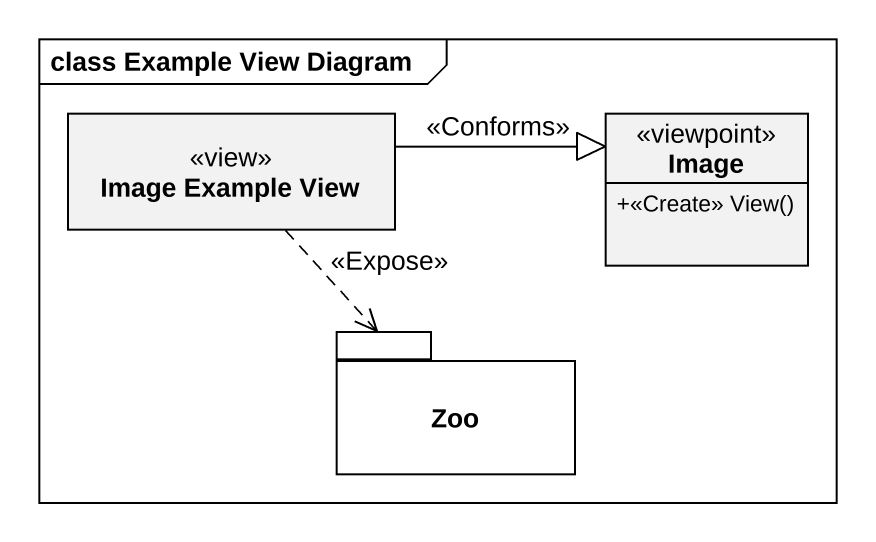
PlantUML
@startuml
mainframe class Example View Diagram
hide circle
hide empty members
skinparam classAttributeIconSize 0
class "Image Example View" as Image_Example_View <<view>>
class Image <<viewpoint>> {
  +<<Create>> View()
}
package Zoo {
}
Image_Example_View -right-|> Image : <<Conforms>>
Image_Example_View ..> Zoo : <<Expose>>
@enduml
